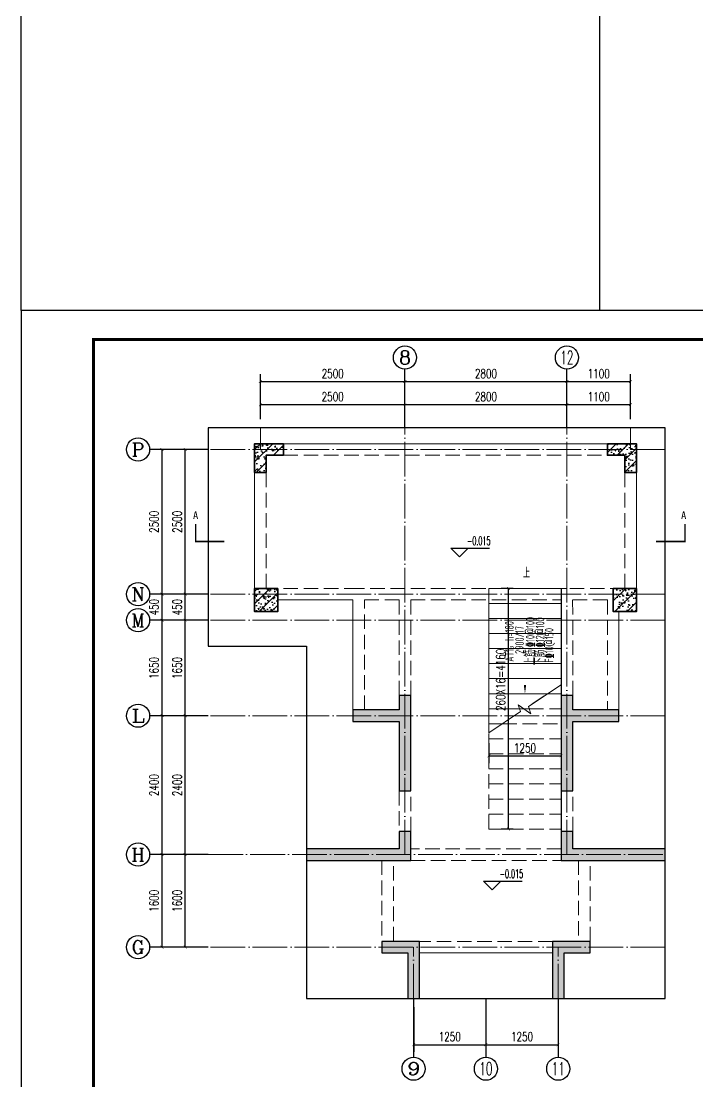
# Model space of a CAD drawing. Extents: x -1307975 to -76406, y -96289 to 379359.
# Drawn here: x -647075 to -635378, y 324972 to 343300 of the extents above; entities that cross this region are included whole.
import ezdxf
from ezdxf.enums import TextEntityAlignment as Align

# ---------------------------------------------------------------- set-up
doc = ezdxf.new("R2010")
doc.units = 0
doc.header["$LTSCALE"] = 1000
for name, pattern in [('#P_--_20B1_001_t3$0$DASH', [0.35, 0.25, -0.1]), ('DASH', [0.35, 0.25, -0.1]), ('DOTE', [2.42, 2, -0.2, 0.02, -0.2])]:
    doc.linetypes.add(name, pattern=pattern)
doc.layers.get('0').update_dxf_attribs({"linetype": 'CONTINUOUS'})
doc.layers.get('DEFPOINTS').update_dxf_attribs({"linetype": 'CONTINUOUS'})
for name, color, linetype in [('-TK', 7, 'CONTINUOUS'), ('A-AXIS_TEXT', 7, 'CONTINUOUS'), ('AXIS', 3, 'CONTINUOUS'), ('COLUMN', 4, 'CONTINUOUS'), ('DIM', 2, 'CONTINUOUS'), ('DIM_ELEV', 3, 'CONTINUOUS'), ('DIM_SYMB', 3, 'CONTINUOUS'), ('PUB_DIM', 3, 'CONTINUOUS'), ('PUB_TEXT', 2, 'CONTINUOUS'), ('S-L主梁线', 4, 'DASH'), ('S-Q墙填充', 252, 'CONTINUOUS'), ('S-Q墙实线', 6, 'CONTINUOUS'), ('S-Z柱填充', 252, 'CONTINUOUS'), ('S-Z柱实线', 6, 'CONTINUOUS'), ('TEXT', 2, 'CONTINUOUS'), ('WALL', 5, 'CONTINUOUS'), ('尺寸标注', 86, 'CONTINUOUS')]:
    doc.layers.add(name, color=color, linetype=linetype)
for name, color, linetype, lineweight in [('AXIS_TEXT', 7, 'CONTINUOUS', 20), ('DOTE', 19, 'DOTE', 9), ('STAIR', 2, 'CONTINUOUS', 18)]:
    doc.layers.add(name, color=color, linetype=linetype, lineweight=lineweight)
doc.styles.add('_TCH_AXIS', font='COMPLEX', dxfattribs={"bigfont": 'GBCBIG'})
doc.styles.add('_TCH_DIM', font='SIMPLEX.shx', dxfattribs={"width": 0.7, "bigfont": 'GBCBIG.shx'})
doc.styles.add('_TCH_DIM_T3', font='SIMPLEX', dxfattribs={"width": 0.705882, "bigfont": 'GBCBIG'})
doc.styles.add('_TCH_LABEL', font='simhei.ttf')
doc.styles.add('COMPLEX', font='COMPLEX')
doc.styles.add('TSSD_REIN', font='tssdeng.shx', dxfattribs={"width": 0.7, "height": 300, "bigfont": 'tssdchn.shx'})
doc.dimstyles.new('_TCH_ARCH&&50', dxfattribs={"dimtxt": 157.5, "dimasz": 50, "dimexe": 125, "dimexo": 150, "dimgap": 58.75, "dimtad": 1, "dimdec": 0, "dimzin": 0, "dimdsep": 46, "dimtxsty": '_TCH_DIM_T3', "dimblk": 'ARCHTICK', "dimcen": 0.09, "dimclrt": 7, "dimazin": 0, "dimtfac": 1, "dimtdec": 0, "dimtix": 1, "dimtmove": 2, "dimatfit": 3, "dimldrblk": 'ARCHTICK', "dimfxl": 1, "dimtolj": 1, "dimtzin": 0, "dimarcsym": 0})
pattern_1 = [(50, (-665817.51, 180113.16), (215.17805, -18.82564), [22.5, -247.5]), (355, (-665817.51, 180113.16), (-41.6254, 225.65764), [18, -198]), (100.4514, (-665799.58, 180111.59), (173.55281, 206.83186), [19.12206, -210.34263]), (46.1842, (-665817.51, 180173.16), (320.1723, -49.6557), [33.75, -371.25]), (96.6356, (-665790.83, 180169.02), (280.3988, 292.23536), [28.6831, -315.5139]), (351.1842, (-665817.5, 180173.16), (280.3986, 292.2356), [27, -297]), (21, (-665787.51, 180158.16), (179.07212, -120.78567), [22.5, -247.5]), (326, (-665787.51, 180158.16), (72.9946, 217.545), [18, -198]), (71.4514, (-665772.6, 180148.1), (252.0668, 96.75915), [19.12206, -210.34263]), (37.5, (-665817.51, 180113.16), (3.647957, 99.868156), [0, -195.6, 0, -201, 0, -198.75]), (7.5, (-665817.51, 180113.16), (78.92086, 118.32351), [0, -114.6, 0, -191.1, 0, -75.75]), (327.5, (-665884.41, 180113.16), (160.14673, -6.76646), [0, -75, 0, -234, 0, -310.5]), (317.5, (-665914.41, 180113.16), (174.95585, 30.0315), [0, -97.5, 0, -155.4, 0, -220.5]), (45, (-665817.51, 180113.16), (-106.06602, 106.06602), [])]

# ---------------------------------------------------------------- blocks, each defined once
blk = doc.blocks.new('A1')
blk.add_lwpolyline([(0, 59400), (0, 0), (84100, 0), (84100, 59400)], close=True)
at = {"const_width": 100}
blk.add_lwpolyline([(2500, 58400), (2500, 1000), (83100, 1000), (83100, 58400)], close=True, dxfattribs=at)
blk = doc.blocks.new('_AXISO')
blk.add_circle((0, 0), 0.5)
at = {"layer": 'A-AXIS_TEXT', "style": 'COMPLEX', "width": 1.041667}
blk.add_attdef('A', text='', height=0.56, dxfattribs=at).set_placement((-0.25, -0.28), (0.25, -0.28), align=Align.FIT)
blk = doc.blocks.new('_ArchTick')
at = {"color": 0, "linetype": 'ByBlock', "const_width": 0.15}
blk.add_lwpolyline([(-0.5, -0.5), (0.5, 0.5)], dxfattribs=at)
blk = doc.blocks.new('*D3711')
at = {"layer": 'DEFPOINTS', "color": 0, "transparency": 16777216}
for p in [(-640440, 336674), (-642940, 336274), (-640440, 336274)]:
    blk.add_point(p, dxfattribs=at)
at = {"layer": '尺寸标注', "color": 0, "lineweight": -2, "transparency": 16777216}
for p, q in [((-642940, 336424), (-642940, 336799)), ((-640440, 336424), (-640440, 336799)), ((-642940, 336674), (-640440, 336674))]:
    blk.add_line(p, q, dxfattribs=at)
at = {"layer": '尺寸标注', "color": 0, "lineweight": -2, "transparency": 16777216, "xscale": 50, "yscale": 50, "zscale": 50, "rotation": 180}
blk.add_blockref('_ArchTick', (-642940, 336674), dxfattribs=at)
at = {"layer": '尺寸标注', "color": 0, "lineweight": -2, "transparency": 16777216, "xscale": 50, "yscale": 50, "zscale": 50}
blk.add_blockref('_ArchTick', (-640440, 336674), dxfattribs=at)
at = {"layer": '尺寸标注', "color": 7, "transparency": 16777216, "insert": (-641690, 336811), "char_height": 157.5, "attachment_point": 5, "style": '_TCH_DIM_T3'}
blk.add_mtext('\\A1;2500', dxfattribs=at)
blk = doc.blocks.new('*D3712')
at = {"layer": 'DEFPOINTS', "color": 0, "transparency": 16777216}
for p in [(-637640, 336674), (-640440, 336274), (-637640, 336274)]:
    blk.add_point(p, dxfattribs=at)
at = {"layer": '尺寸标注', "color": 0, "lineweight": -2, "transparency": 16777216}
for p, q in [((-640440, 336424), (-640440, 336799)), ((-637640, 336424), (-637640, 336799)), ((-640440, 336674), (-637640, 336674))]:
    blk.add_line(p, q, dxfattribs=at)
at = {"layer": '尺寸标注', "color": 0, "lineweight": -2, "transparency": 16777216, "xscale": 50, "yscale": 50, "zscale": 50, "rotation": 180}
blk.add_blockref('_ArchTick', (-640440, 336674), dxfattribs=at)
at = {"layer": '尺寸标注', "color": 0, "lineweight": -2, "transparency": 16777216, "xscale": 50, "yscale": 50, "zscale": 50}
blk.add_blockref('_ArchTick', (-637640, 336674), dxfattribs=at)
at = {"layer": '尺寸标注', "color": 7, "transparency": 16777216, "insert": (-639040, 336811), "char_height": 157.5, "attachment_point": 5, "style": '_TCH_DIM_T3'}
blk.add_mtext('\\A1;2800', dxfattribs=at)
blk = doc.blocks.new('*D3713')
at = {"layer": 'DEFPOINTS', "color": 0, "transparency": 16777216}
for p in [(-636540, 336674), (-637640, 336274), (-636540, 336274)]:
    blk.add_point(p, dxfattribs=at)
at = {"layer": '尺寸标注', "color": 0, "lineweight": -2, "transparency": 16777216}
for p, q in [((-637640, 336424), (-637640, 336799)), ((-636540, 336424), (-636540, 336799)), ((-637640, 336674), (-636540, 336674))]:
    blk.add_line(p, q, dxfattribs=at)
at = {"layer": '尺寸标注', "color": 0, "lineweight": -2, "transparency": 16777216, "xscale": 50, "yscale": 50, "zscale": 50, "rotation": 180}
blk.add_blockref('_ArchTick', (-637640, 336674), dxfattribs=at)
at = {"layer": '尺寸标注', "color": 0, "lineweight": -2, "transparency": 16777216, "xscale": 50, "yscale": 50, "zscale": 50}
blk.add_blockref('_ArchTick', (-636540, 336674), dxfattribs=at)
at = {"layer": '尺寸标注', "color": 7, "transparency": 16777216, "insert": (-637090, 336811), "char_height": 157.5, "attachment_point": 5, "style": '_TCH_DIM_T3'}
blk.add_mtext('\\A1;1100', dxfattribs=at)
blk = doc.blocks.new('*D3714')
at = {"layer": 'DEFPOINTS', "color": 0, "transparency": 16777216}
for p in [(-640440, 337074), (-642940, 336274), (-640440, 336274)]:
    blk.add_point(p, dxfattribs=at)
at = {"layer": 'PUB_DIM', "color": 0, "lineweight": -2, "transparency": 16777216}
for p, q in [((-642940, 336424), (-642940, 337199)), ((-642940, 337074), (-640440, 337074)), ((-640440, 336424), (-640440, 337199))]:
    blk.add_line(p, q, dxfattribs=at)
at = {"layer": 'PUB_DIM', "color": 0, "lineweight": -2, "transparency": 16777216, "xscale": 50, "yscale": 50, "zscale": 50, "rotation": 180}
blk.add_blockref('_ArchTick', (-642940, 337074), dxfattribs=at)
at = {"layer": 'PUB_DIM', "color": 0, "lineweight": -2, "transparency": 16777216, "xscale": 50, "yscale": 50, "zscale": 50}
blk.add_blockref('_ArchTick', (-640440, 337074), dxfattribs=at)
at = {"layer": 'PUB_DIM', "color": 7, "transparency": 16777216, "insert": (-641690, 337211), "char_height": 157.5, "attachment_point": 5, "style": '_TCH_DIM_T3'}
blk.add_mtext('\\A1;2500', dxfattribs=at)
blk = doc.blocks.new('*D3715')
at = {"layer": 'DEFPOINTS', "color": 0, "transparency": 16777216}
for p in [(-637640, 337074), (-640440, 336274), (-637640, 336274)]:
    blk.add_point(p, dxfattribs=at)
at = {"layer": 'PUB_DIM', "color": 0, "lineweight": -2, "transparency": 16777216}
for p, q in [((-640440, 336424), (-640440, 337199)), ((-640440, 337074), (-637640, 337074)), ((-637640, 336424), (-637640, 337199))]:
    blk.add_line(p, q, dxfattribs=at)
at = {"layer": 'PUB_DIM', "color": 0, "lineweight": -2, "transparency": 16777216, "xscale": 50, "yscale": 50, "zscale": 50, "rotation": 180}
blk.add_blockref('_ArchTick', (-640440, 337074), dxfattribs=at)
at = {"layer": 'PUB_DIM', "color": 0, "lineweight": -2, "transparency": 16777216, "xscale": 50, "yscale": 50, "zscale": 50}
blk.add_blockref('_ArchTick', (-637640, 337074), dxfattribs=at)
at = {"layer": 'PUB_DIM', "color": 7, "transparency": 16777216, "insert": (-639040, 337211), "char_height": 157.5, "attachment_point": 5, "style": '_TCH_DIM_T3'}
blk.add_mtext('\\A1;2800', dxfattribs=at)
blk = doc.blocks.new('*D3716')
at = {"layer": 'DEFPOINTS', "color": 0, "transparency": 16777216}
for p in [(-636540, 337074), (-637640, 336274), (-636540, 336274)]:
    blk.add_point(p, dxfattribs=at)
at = {"layer": 'PUB_DIM', "color": 0, "lineweight": -2, "transparency": 16777216}
for p, q in [((-637640, 336424), (-637640, 337199)), ((-637640, 337074), (-636540, 337074)), ((-636540, 336424), (-636540, 337199))]:
    blk.add_line(p, q, dxfattribs=at)
at = {"layer": 'PUB_DIM', "color": 0, "lineweight": -2, "transparency": 16777216, "xscale": 50, "yscale": 50, "zscale": 50, "rotation": 180}
blk.add_blockref('_ArchTick', (-637640, 337074), dxfattribs=at)
at = {"layer": 'PUB_DIM', "color": 0, "lineweight": -2, "transparency": 16777216, "xscale": 50, "yscale": 50, "zscale": 50}
blk.add_blockref('_ArchTick', (-636540, 337074), dxfattribs=at)
at = {"layer": 'PUB_DIM', "color": 7, "transparency": 16777216, "insert": (-637090, 337211), "char_height": 157.5, "attachment_point": 5, "style": '_TCH_DIM_T3'}
blk.add_mtext('\\A1;1100', dxfattribs=at)
blk = doc.blocks.new('*D3717')
at = {"layer": 'DEFPOINTS', "color": 0, "transparency": 16777216}
for p in [(-644240, 328899), (-643840, 328899), (-643840, 327299)]:
    blk.add_point(p, dxfattribs=at)
at = {"layer": '尺寸标注', "color": 0, "lineweight": -2, "transparency": 16777216}
for p, q in [((-643990, 328899), (-644365, 328899)), ((-644240, 327299), (-644240, 328899)), ((-643990, 327299), (-644365, 327299))]:
    blk.add_line(p, q, dxfattribs=at)
at = {"layer": '尺寸标注', "color": 0, "lineweight": -2, "transparency": 16777216, "xscale": 50, "yscale": 50, "zscale": 50}
for p, rotation in [((-644240, 328899), 90), ((-644240, 327299), 270)]:
    blk.add_blockref('_ArchTick', p, dxfattribs=dict(at, rotation=rotation))
at = {"layer": '尺寸标注', "color": 7, "transparency": 16777216, "insert": (-644378, 328099), "char_height": 157.5, "attachment_point": 5, "rotation": 90, "style": '_TCH_DIM_T3'}
blk.add_mtext('\\A1;1600', dxfattribs=at)
blk = doc.blocks.new('*D3718')
at = {"layer": 'DEFPOINTS', "color": 0, "transparency": 16777216}
for p in [(-644240, 331299), (-643840, 331299), (-643840, 328899)]:
    blk.add_point(p, dxfattribs=at)
at = {"layer": '尺寸标注', "color": 0, "lineweight": -2, "transparency": 16777216}
for p, q in [((-643990, 331299), (-644365, 331299)), ((-644240, 328899), (-644240, 331299)), ((-643990, 328899), (-644365, 328899))]:
    blk.add_line(p, q, dxfattribs=at)
at = {"layer": '尺寸标注', "color": 0, "lineweight": -2, "transparency": 16777216, "xscale": 50, "yscale": 50, "zscale": 50}
for p, rotation in [((-644240, 331299), 90), ((-644240, 328899), 270)]:
    blk.add_blockref('_ArchTick', p, dxfattribs=dict(at, rotation=rotation))
at = {"layer": '尺寸标注', "color": 7, "transparency": 16777216, "insert": (-644378, 330099), "char_height": 157.5, "attachment_point": 5, "rotation": 90, "style": '_TCH_DIM_T3'}
blk.add_mtext('\\A1;2400', dxfattribs=at)
blk = doc.blocks.new('*D3719')
at = {"layer": 'DEFPOINTS', "color": 0, "transparency": 16777216}
for p in [(-644240, 332949), (-643840, 332949), (-643840, 331299)]:
    blk.add_point(p, dxfattribs=at)
at = {"layer": '尺寸标注', "color": 0, "lineweight": -2, "transparency": 16777216}
for p, q in [((-643990, 332949), (-644365, 332949)), ((-644240, 331299), (-644240, 332949)), ((-643990, 331299), (-644365, 331299))]:
    blk.add_line(p, q, dxfattribs=at)
at = {"layer": '尺寸标注', "color": 0, "lineweight": -2, "transparency": 16777216, "xscale": 50, "yscale": 50, "zscale": 50}
for p, rotation in [((-644240, 332949), 90), ((-644240, 331299), 270)]:
    blk.add_blockref('_ArchTick', p, dxfattribs=dict(at, rotation=rotation))
at = {"layer": '尺寸标注', "color": 7, "transparency": 16777216, "insert": (-644378, 332124), "char_height": 157.5, "attachment_point": 5, "rotation": 90, "style": '_TCH_DIM_T3'}
blk.add_mtext('\\A1;1650', dxfattribs=at)
blk = doc.blocks.new('*D3720')
at = {"layer": 'DEFPOINTS', "color": 0, "transparency": 16777216}
for p in [(-644240, 333399), (-643840, 333399), (-643840, 332949)]:
    blk.add_point(p, dxfattribs=at)
at = {"layer": '尺寸标注', "color": 0, "lineweight": -2, "transparency": 16777216}
for p, q in [((-643990, 333399), (-644365, 333399)), ((-644240, 332949), (-644240, 333399)), ((-643990, 332949), (-644365, 332949))]:
    blk.add_line(p, q, dxfattribs=at)
at = {"layer": '尺寸标注', "color": 0, "lineweight": -2, "transparency": 16777216, "xscale": 50, "yscale": 50, "zscale": 50}
for p, rotation in [((-644240, 333399), 90), ((-644240, 332949), 270)]:
    blk.add_blockref('_ArchTick', p, dxfattribs=dict(at, rotation=rotation))
at = {"layer": '尺寸标注', "color": 7, "transparency": 16777216, "insert": (-644378, 333174), "char_height": 157.5, "attachment_point": 5, "rotation": 90, "style": '_TCH_DIM_T3'}
blk.add_mtext('\\A1;450', dxfattribs=at)
blk = doc.blocks.new('*D3721')
at = {"layer": 'DEFPOINTS', "color": 0, "transparency": 16777216}
for p in [(-644240, 335899), (-643840, 335899), (-643840, 333399)]:
    blk.add_point(p, dxfattribs=at)
at = {"layer": '尺寸标注', "color": 0, "lineweight": -2, "transparency": 16777216}
for p, q in [((-643990, 335899), (-644365, 335899)), ((-644240, 333399), (-644240, 335899)), ((-643990, 333399), (-644365, 333399))]:
    blk.add_line(p, q, dxfattribs=at)
at = {"layer": '尺寸标注', "color": 0, "lineweight": -2, "transparency": 16777216, "xscale": 50, "yscale": 50, "zscale": 50}
for p, rotation in [((-644240, 335899), 90), ((-644240, 333399), 270)]:
    blk.add_blockref('_ArchTick', p, dxfattribs=dict(at, rotation=rotation))
at = {"layer": '尺寸标注', "color": 7, "transparency": 16777216, "insert": (-644378, 334649), "char_height": 157.5, "attachment_point": 5, "rotation": 90, "style": '_TCH_DIM_T3'}
blk.add_mtext('\\A1;2500', dxfattribs=at)
blk = doc.blocks.new('*D3722')
at = {"layer": 'DEFPOINTS', "color": 0, "transparency": 16777216}
for p in [(-644640, 328899), (-643840, 328899), (-643840, 327299)]:
    blk.add_point(p, dxfattribs=at)
at = {"layer": 'PUB_DIM', "color": 0, "lineweight": -2, "transparency": 16777216}
for p, q in [((-643990, 328899), (-644765, 328899)), ((-644640, 327299), (-644640, 328899)), ((-643990, 327299), (-644765, 327299))]:
    blk.add_line(p, q, dxfattribs=at)
at = {"layer": 'PUB_DIM', "color": 0, "lineweight": -2, "transparency": 16777216, "xscale": 50, "yscale": 50, "zscale": 50}
for p, rotation in [((-644640, 328899), 90), ((-644640, 327299), 270)]:
    blk.add_blockref('_ArchTick', p, dxfattribs=dict(at, rotation=rotation))
at = {"layer": 'PUB_DIM', "color": 7, "transparency": 16777216, "insert": (-644778, 328099), "char_height": 157.5, "attachment_point": 5, "rotation": 90, "style": '_TCH_DIM_T3'}
blk.add_mtext('\\A1;1600', dxfattribs=at)
blk = doc.blocks.new('*D3723')
at = {"layer": 'DEFPOINTS', "color": 0, "transparency": 16777216}
for p in [(-644640, 331299), (-643840, 331299), (-643840, 328899)]:
    blk.add_point(p, dxfattribs=at)
at = {"layer": 'PUB_DIM', "color": 0, "lineweight": -2, "transparency": 16777216}
for p, q in [((-643990, 331299), (-644765, 331299)), ((-644640, 328899), (-644640, 331299)), ((-643990, 328899), (-644765, 328899))]:
    blk.add_line(p, q, dxfattribs=at)
at = {"layer": 'PUB_DIM', "color": 0, "lineweight": -2, "transparency": 16777216, "xscale": 50, "yscale": 50, "zscale": 50}
for p, rotation in [((-644640, 331299), 90), ((-644640, 328899), 270)]:
    blk.add_blockref('_ArchTick', p, dxfattribs=dict(at, rotation=rotation))
at = {"layer": 'PUB_DIM', "color": 7, "transparency": 16777216, "insert": (-644778, 330099), "char_height": 157.5, "attachment_point": 5, "rotation": 90, "style": '_TCH_DIM_T3'}
blk.add_mtext('\\A1;2400', dxfattribs=at)
blk = doc.blocks.new('*D3724')
at = {"layer": 'DEFPOINTS', "color": 0, "transparency": 16777216}
for p in [(-644640, 332949), (-643840, 332949), (-643840, 331299)]:
    blk.add_point(p, dxfattribs=at)
at = {"layer": 'PUB_DIM', "color": 0, "lineweight": -2, "transparency": 16777216}
for p, q in [((-643990, 332949), (-644765, 332949)), ((-644640, 331299), (-644640, 332949)), ((-643990, 331299), (-644765, 331299))]:
    blk.add_line(p, q, dxfattribs=at)
at = {"layer": 'PUB_DIM', "color": 0, "lineweight": -2, "transparency": 16777216, "xscale": 50, "yscale": 50, "zscale": 50}
for p, rotation in [((-644640, 332949), 90), ((-644640, 331299), 270)]:
    blk.add_blockref('_ArchTick', p, dxfattribs=dict(at, rotation=rotation))
at = {"layer": 'PUB_DIM', "color": 7, "transparency": 16777216, "insert": (-644778, 332124), "char_height": 157.5, "attachment_point": 5, "rotation": 90, "style": '_TCH_DIM_T3'}
blk.add_mtext('\\A1;1650', dxfattribs=at)
blk = doc.blocks.new('*D3725')
at = {"layer": 'DEFPOINTS', "color": 0, "transparency": 16777216}
for p in [(-644640, 333399), (-643840, 333399), (-643840, 332949)]:
    blk.add_point(p, dxfattribs=at)
at = {"layer": 'PUB_DIM', "color": 0, "lineweight": -2, "transparency": 16777216}
for p, q in [((-643990, 333399), (-644765, 333399)), ((-644640, 332949), (-644640, 333399)), ((-643990, 332949), (-644765, 332949))]:
    blk.add_line(p, q, dxfattribs=at)
at = {"layer": 'PUB_DIM', "color": 0, "lineweight": -2, "transparency": 16777216, "xscale": 50, "yscale": 50, "zscale": 50}
for p, rotation in [((-644640, 333399), 90), ((-644640, 332949), 270)]:
    blk.add_blockref('_ArchTick', p, dxfattribs=dict(at, rotation=rotation))
at = {"layer": 'PUB_DIM', "color": 7, "transparency": 16777216, "insert": (-644778, 333174), "char_height": 157.5, "attachment_point": 5, "rotation": 90, "style": '_TCH_DIM_T3'}
blk.add_mtext('\\A1;450', dxfattribs=at)
blk = doc.blocks.new('*D3726')
at = {"layer": 'DEFPOINTS', "color": 0, "transparency": 16777216}
for p in [(-644640, 335899), (-643840, 335899), (-643840, 333399)]:
    blk.add_point(p, dxfattribs=at)
at = {"layer": 'PUB_DIM', "color": 0, "lineweight": -2, "transparency": 16777216}
for p, q in [((-643990, 335899), (-644765, 335899)), ((-644640, 333399), (-644640, 335899)), ((-643990, 333399), (-644765, 333399))]:
    blk.add_line(p, q, dxfattribs=at)
at = {"layer": 'PUB_DIM', "color": 0, "lineweight": -2, "transparency": 16777216, "xscale": 50, "yscale": 50, "zscale": 50}
for p, rotation in [((-644640, 335899), 90), ((-644640, 333399), 270)]:
    blk.add_blockref('_ArchTick', p, dxfattribs=dict(at, rotation=rotation))
at = {"layer": 'PUB_DIM', "color": 7, "transparency": 16777216, "insert": (-644778, 334649), "char_height": 157.5, "attachment_point": 5, "rotation": 90, "style": '_TCH_DIM_T3'}
blk.add_mtext('\\A1;2500', dxfattribs=at)
blk = doc.blocks.new('*D3727')
at = {"layer": 'DEFPOINTS', "color": 0, "transparency": 16777216}
for p in [(-640290, 326413), (-639041, 326413), (-639041, 325613)]:
    blk.add_point(p, dxfattribs=at)
at = {"layer": 'PUB_DIM', "color": 0, "lineweight": -2, "transparency": 16777216}
for p, q in [((-640290, 326263), (-640290, 325488)), ((-639041, 326263), (-639041, 325488)), ((-640290, 325613), (-639041, 325613))]:
    blk.add_line(p, q, dxfattribs=at)
at = {"layer": 'PUB_DIM', "color": 0, "lineweight": -2, "transparency": 16777216, "xscale": 50, "yscale": 50, "zscale": 50, "rotation": 180}
blk.add_blockref('_ArchTick', (-640290, 325613), dxfattribs=at)
at = {"layer": 'PUB_DIM', "color": 0, "lineweight": -2, "transparency": 16777216, "xscale": 50, "yscale": 50, "zscale": 50}
blk.add_blockref('_ArchTick', (-639041, 325613), dxfattribs=at)
at = {"layer": 'PUB_DIM', "color": 7, "transparency": 16777216, "insert": (-639666, 325751), "char_height": 157.5, "attachment_point": 5, "style": '_TCH_DIM_T3'}
blk.add_mtext('\\A1;1250', dxfattribs=at)
blk = doc.blocks.new('*D3728')
at = {"layer": 'DEFPOINTS', "color": 0, "transparency": 16777216}
for p in [(-639041, 326413), (-637790, 326413), (-637790, 325613)]:
    blk.add_point(p, dxfattribs=at)
at = {"layer": 'PUB_DIM', "color": 0, "lineweight": -2, "transparency": 16777216}
for p, q in [((-639041, 326263), (-639041, 325488)), ((-637790, 326263), (-637790, 325488)), ((-639041, 325613), (-637790, 325613))]:
    blk.add_line(p, q, dxfattribs=at)
at = {"layer": 'PUB_DIM', "color": 0, "lineweight": -2, "transparency": 16777216, "xscale": 50, "yscale": 50, "zscale": 50, "rotation": 180}
blk.add_blockref('_ArchTick', (-639041, 325613), dxfattribs=at)
at = {"layer": 'PUB_DIM', "color": 0, "lineweight": -2, "transparency": 16777216, "xscale": 50, "yscale": 50, "zscale": 50}
blk.add_blockref('_ArchTick', (-637790, 325613), dxfattribs=at)
at = {"layer": 'PUB_DIM', "color": 7, "transparency": 16777216, "insert": (-638416, 325751), "char_height": 157.5, "attachment_point": 5, "style": '_TCH_DIM_T3'}
blk.add_mtext('\\A1;1250', dxfattribs=at)
blk = doc.blocks.new('*D3709')
at = {"layer": 'DEFPOINTS', "color": 0, "transparency": 16777216}
for p in [(-638990, 330972), (-637740, 330972), (-637740, 330605)]:
    blk.add_point(p, dxfattribs=at)
at = {"layer": '尺寸标注', "color": 0, "lineweight": -2, "transparency": 16777216}
for p, q in [((-638990, 330822), (-638990, 330480)), ((-637740, 330822), (-637740, 330480)), ((-638990, 330605), (-637740, 330605))]:
    blk.add_line(p, q, dxfattribs=at)
at = {"layer": '尺寸标注', "color": 0, "lineweight": -2, "transparency": 16777216, "xscale": 50, "yscale": 50, "zscale": 50, "rotation": 180}
blk.add_blockref('_ArchTick', (-638990, 330605), dxfattribs=at)
at = {"layer": '尺寸标注', "color": 0, "lineweight": -2, "transparency": 16777216, "xscale": 50, "yscale": 50, "zscale": 50}
blk.add_blockref('_ArchTick', (-637740, 330605), dxfattribs=at)
at = {"layer": '尺寸标注', "color": 7, "transparency": 16777216, "insert": (-638365, 330742), "char_height": 157.5, "attachment_point": 5, "style": '_TCH_DIM_T3'}
blk.add_mtext('\\A1;1250', dxfattribs=at)
blk = doc.blocks.new('*D3710')
at = {"layer": 'DEFPOINTS', "color": 0, "transparency": 16777216}
for p in [(-638650, 333499), (-638421, 333499), (-638421, 329339)]:
    blk.add_point(p, dxfattribs=at)
at = {"layer": '尺寸标注', "color": 0, "lineweight": -2, "transparency": 16777216}
for p, q in [((-638571, 333499), (-638775, 333499)), ((-638650, 329339), (-638650, 333499)), ((-638571, 329339), (-638775, 329339))]:
    blk.add_line(p, q, dxfattribs=at)
at = {"layer": '尺寸标注', "color": 0, "lineweight": -2, "transparency": 16777216, "xscale": 50, "yscale": 50, "zscale": 50}
for p, rotation in [((-638650, 333499), 90), ((-638650, 329339), 270)]:
    blk.add_blockref('_ArchTick', p, dxfattribs=dict(at, rotation=rotation))
at = {"layer": '尺寸标注', "color": 7, "transparency": 16777216, "insert": (-638787, 331918), "char_height": 157.5, "attachment_point": 5, "rotation": 90, "style": '_TCH_DIM_T3'}
blk.add_mtext('\\A1;260X16=4160', dxfattribs=at)

msp = doc.modelspace()

# ---------------------------------------------------------------- hatches: boundary and pattern name
at = {"layer": 'S-Q墙填充'}
h = msp.add_hatch(color=252, dxfattribs=at)
h.dxf.hatch_style = 1
h.paths.add_polyline_path([(-640340.45, 331298.76), (-640340.45, 331648.76), (-640540.45, 331648.76), (-640540.45, 331398.76), (-641340.57, 331398.76), (-641340.57, 331198.76), (-640540.45, 331198.76), (-640540.45, 329998.76), (-640340.45, 329998.76)])
h = msp.add_hatch(color=252, dxfattribs=at)
h.dxf.hatch_style = 1
h.paths.add_polyline_path([(-637740.45, 331298.76), (-637740.45, 329998.76), (-637540.45, 329998.76), (-637540.45, 331198.76), (-636740.84, 331198.76), (-636740.84, 331398.76), (-637540.45, 331398.76), (-637540.45, 331648.76), (-637740.45, 331648.76)])
h = msp.add_hatch(color=252, dxfattribs=at)
h.dxf.hatch_style = 1
h.paths.add_polyline_path([(-640340.45, 328799.03), (-640340.45, 329299.03), (-640540.45, 329299.03), (-640540.45, 328999.03), (-640740.52, 328999.03), (-642140.45, 328999.03), (-642140.45, 328799.03), (-640740.52, 328799.03)])
h = msp.add_hatch(color=252, dxfattribs=at)
h.dxf.hatch_style = 1
h.paths.add_polyline_path([(-637540.45, 328999.03), (-637540.45, 329299.03), (-637740.45, 329299.03), (-637740.45, 328799.03), (-637340.57, 328799.03), (-635940.45, 328799.03), (-635940.45, 328999.03), (-637340.57, 328999.03)])
h = msp.add_hatch(color=252, dxfattribs=at)
h.dxf.hatch_style = 1
h.paths.add_polyline_path([(-640390.45, 326413.03), (-640190.45, 326413.03), (-640190.45, 327398.76), (-640840.52, 327398.76), (-640840.52, 327198.76), (-640390.45, 327198.76)])
h = msp.add_hatch(color=252, dxfattribs=at)
h.dxf.hatch_style = 1
h.paths.add_polyline_path([(-637890.45, 326413.03), (-637690.45, 326413.03), (-637690.45, 327198.76), (-637240.57, 327198.76), (-637240.57, 327398.76), (-637890.45, 327398.76)])
at = {"layer": 'S-Z柱填充'}
h = msp.add_hatch(dxfattribs=at)
h.set_pattern_fill('ARMORED', color=256, scale=30, style=0)
h.set_pattern_definition(pattern_1)
h.paths.add_polyline_path([(-642540.44, 335998.77), (-643040.44, 335998.77), (-643040.44, 335498.77), (-642840.44, 335498.77), (-642840.44, 335798.77), (-642540.44, 335798.77)])
h = msp.add_hatch(dxfattribs=at)
h.set_pattern_fill('ARMORED', color=256, scale=30, style=0)
h.set_pattern_definition(pattern_1)
h.paths.add_polyline_path([(-636940.46, 335998.77), (-636440.46, 335998.77), (-636440.46, 335498.77), (-636640.46, 335498.77), (-636640.46, 335798.77), (-636940.46, 335798.77)])
h = msp.add_hatch(dxfattribs=at)
h.set_pattern_fill('ARMORED', color=256, scale=30, style=0)
h.set_pattern_definition([(50, (-1022449.04, 301510), (215.178055, -18.82564), [22.5, -247.5]), (355, (-1022449.04, 301510), (-41.6254, 225.65764), [18, -198]), (100.4514, (-1022431.1, 301508.43), (173.55281, 206.83186), [19.12206, -210.34263]), (46.1842, (-1022449.04, 301570), (320.17231, -49.6557), [33.75, -371.25]), (96.6356, (-1022422.35, 301565.86), (280.3988, 292.23536), [28.6831, -315.5139]), (351.1842, (-1022449.04, 301570), (280.39858, 292.23558), [27, -297]), (21, (-1022419.04, 301555), (179.072116, -120.78567), [22.5, -247.5]), (326, (-1022419.04, 301555), (72.9946, 217.54501), [18, -198]), (71.4514, (-1022404.11, 301544.93), (252.06679, 96.75915), [19.12206, -210.34263]), (37.5, (-1022449.035, 301509.996), (3.647957, 99.868156), [0, -195.6, 0, -201, 0, -198.75]), (7.5, (-1022449.04, 301510), (78.92086, 118.323514), [0, -114.6, 0, -191.1, 0, -75.75]), (327.5, (-1022515.935, 301509.996), (160.146731, -6.766462), [0, -75, 0, -234, 0, -310.5]), (317.5, (-1022545.94, 301510), (174.95585, 30.031495), [0, -97.5, 0, -155.4, 0, -220.5]), (45, (-1022449.04, 301510), (-106.06602, 106.06602), [])])
h.paths.add_polyline_path([(-642640.45, 333498.76), (-643040.45, 333498.76), (-643040.45, 333098.76), (-642640.45, 333098.76)])
h = msp.add_hatch(dxfattribs=at)
h.set_pattern_fill('ARMORED', color=256, scale=30, style=0)
h.set_pattern_definition([(50, (-1022449.04, 301510), (215.178055, -18.82564), [22.5, -247.5]), (355, (-1022449.04, 301510), (-41.6254, 225.65764), [18, -198]), (100.4514, (-1022431.1, 301508.43), (173.55281, 206.83186), [19.12206, -210.34263]), (46.1842, (-1022449.04, 301570), (320.17231, -49.6557), [33.75, -371.25]), (96.6356, (-1022422.35, 301565.86), (280.3988, 292.23536), [28.6831, -315.5139]), (351.1842, (-1022449.04, 301570), (280.39858, 292.23558), [27, -297]), (21, (-1022419.04, 301555), (179.072116, -120.78567), [22.5, -247.5]), (326, (-1022419.04, 301555), (72.9946, 217.54501), [18, -198]), (71.4514, (-1022404.11, 301544.93), (252.06679, 96.75915), [19.12206, -210.34263]), (37.5, (-1022449.035, 301510), (3.647957, 99.868156), [0, -195.6, 0, -201, 0, -198.75]), (7.5, (-1022449.04, 301510), (78.92086, 118.323514), [0, -114.6, 0, -191.1, 0, -75.75]), (327.5, (-1022515.935, 301510), (160.146731, -6.766462), [0, -75, 0, -234, 0, -310.5]), (317.5, (-1022545.94, 301510), (174.95585, 30.031495), [0, -97.5, 0, -155.4, 0, -220.5]), (45, (-1022449.04, 301510), (-106.06602, 106.06602), [])])
h.paths.add_polyline_path([(-636440.45, 333498.76), (-636840.45, 333498.76), (-636840.45, 333098.76), (-636440.45, 333098.76)])

# ---------------------------------------------------------------- linework, layer by layer
at = {"layer": 'AXIS'}
for p, q in [((-640440.45, 336273.89), (-640440.45, 337288.49)), ((-637640.45, 336273.89), (-637640.45, 337288.49)), ((-643840.45, 335898.76), (-644855.06, 335898.76)), ((-643840.45, 333398.76), (-644855.06, 333398.76)), ((-643840.45, 332948.76), (-644855.06, 332948.76)), ((-643840.45, 331298.76), (-644855.06, 331298.76)), ((-643840.45, 328899.03), (-644855.06, 328899.03)), ((-643840.45, 327298.76), (-644855.06, 327298.76)), ((-640290.45, 326413.03), (-640290.45, 325398.42)), ((-639040.93, 326413.03), (-639040.93, 325398.42)), ((-637790.45, 326413.03), (-637790.45, 325398.42))]:
    msp.add_line(p, q, dxfattribs=at)
at = {"layer": 'COLUMN', "color": 6}
msp.add_line((-637740.45, 331698.76), (-637740.45, 330048.76), dxfattribs=at)
at = {"layer": 'DIM', "color": 5, "linetype": 'ByBlock'}
msp.add_lwpolyline([(-647075.13, 348300.18), (-637075.13, 348300.18), (-637075.13, 338300.18), (-647075.13, 338300.18)], close=True, dxfattribs=at)
at = {"layer": 'DIM_ELEV', "color": 6}
for p, q in [((-639496.71, 334044.67), (-639646.71, 334194.67)), ((-639646.71, 334194.67), (-638981.79, 334194.67)), ((-639496.71, 334044.67), (-639346.71, 334194.67)), ((-638931.13, 328290.93), (-639081.13, 328440.93)), ((-639081.13, 328440.93), (-638416.21, 328440.93)), ((-638931.13, 328290.93), (-638781.13, 328440.93))]:
    msp.add_line(p, q, dxfattribs=at)
at = {"layer": 'DIM_SYMB'}
msp.add_lwpolyline([(-643840.45, 336273.89), (-643840.45, 332498.76), (-642140.45, 332498.76), (-642140.45, 326413.03), (-635940.45, 326413.03), (-635940.45, 332498.76), (-635940.45, 332498.76), (-635940.45, 336273.89)], close=True, dxfattribs=at)
at = {"layer": 'DIM_SYMB', "color": 6, "const_width": 25}
for points in [[(-643560.5, 334309.55), (-644060.5, 334309.55), (-644060.5, 334609.55)], [(-636098.35, 334309.55), (-635598.35, 334309.55), (-635598.35, 334609.55)]]:
    msp.add_lwpolyline(points, dxfattribs=at)
at = {"layer": 'DIM_SYMB'}
msp.add_lwpolyline([(-638365.45, 333628.76, 0, 0, 0), (-638365.45, 331678.76, 0, 40, 0), (-638365.45, 331828.76, 0, 0, 0)], format="xyseb", dxfattribs=at)
at = {"layer": 'DOTE', "linetype": 'DOTE', "ltscale": 0.3}
for p, q in [((-642940.45, 335898.76), (-642940.45, 336273.89)), ((-640440.45, 328899.03), (-640440.45, 336273.89)), ((-637640.45, 328899.03), (-637640.45, 336273.89)), ((-636540.45, 336273.89), (-636540.45, 335898.76)), ((-635940.45, 335898.76), (-643840.45, 335898.76)), ((-635940.45, 333398.76), (-643840.45, 333398.76)), ((-635940.45, 332948.76), (-643840.45, 332948.76)), ((-635940.45, 331298.76), (-643840.45, 331298.76)), ((-643840.45, 328899.03), (-635940.45, 328899.03)), ((-635940.45, 327298.76), (-643840.45, 327298.76)), ((-640290.45, 326413.03), (-640290.45, 327298.76)), ((-637790.45, 326413.03), (-637790.45, 327298.76))]:
    msp.add_line(p, q, dxfattribs=at)
at = {"layer": 'S-L主梁线', "linetype": 'ByBlock', "lineweight": 18}
for p, q in [((-636940.46, 335998.76), (-642540.44, 335998.76)), ((-643040.44, 335498.77), (-643040.45, 333498.76)), ((-636440.45, 333498.76), (-636440.46, 335498.77)), ((-642640.45, 333298.77), (-641340.92, 333298.79)), ((-641340.92, 333298.79), (-641340.57, 331398.76)), ((-636740.84, 331398.76), (-636740.66, 333098.76)), ((-636740.43, 333048.76), (-636740.67, 333048.76)), ((-640190.45, 327198.76), (-637890.45, 327198.76))]:
    msp.add_line(p, q, dxfattribs=at)
at = {"layer": 'S-L主梁线', "linetype": 'DASH', "lineweight": 18}
for p, q in [((-642540.44, 335798.77), (-636940.46, 335798.77)), ((-642840.45, 333498.77), (-642840.45, 335498.77)), ((-636640.45, 335498.77), (-636640.45, 333498.77)), ((-641240.94, 333498.79), (-642640.45, 333498.76)), ((-640440.46, 333498.9), (-641240.95, 333498.79)), ((-637641.15, 333498.9), (-640440.45, 333498.9)), ((-636640.45, 333498.9), (-637641.15, 333498.9)), ((-641140.92, 333298.81), (-640540.45, 333298.88)), ((-641140.59, 331398.76), (-641140.8, 333298.81)), ((-640540.51, 333298.88), (-640540.45, 331648.76)), ((-640340.45, 331648.76), (-640340.51, 333298.9)), ((-640340.45, 333298.9), (-637741.12, 333298.9)), ((-637741.12, 333298.9), (-637740.49, 331648.76)), ((-637540.45, 331648.76), (-637541.29, 333298.9)), ((-637541.12, 333298.9), (-636940.64, 333298.9)), ((-636940.86, 333298.9), (-636940.83, 331398.76)), ((-640540.45, 329998.76), (-640540.45, 329299.03)), ((-640340.45, 329299.03), (-640340.45, 329998.76)), ((-637740.45, 329998.76), (-637740.45, 329299.03)), ((-637540.45, 329299.03), (-637540.45, 329998.76)), ((-637740.45, 328999.03), (-640340.45, 328999.03)), ((-640840.52, 328799.03), (-640840.52, 327398.76)), ((-640640.52, 327398.76), (-640640.52, 328799.03)), ((-640340.45, 328799.03), (-637740.45, 328799.03)), ((-637440.57, 328799.03), (-637440.57, 327398.76)), ((-637240.57, 327398.76), (-637240.57, 328799.03)), ((-637890.45, 327398.76), (-640190.45, 327398.76))]:
    msp.add_line(p, q, dxfattribs=at)
at = {"layer": 'S-Q墙实线'}
for points in [[(-640340.45, 331298.76), (-640340.45, 331648.76), (-640540.45, 331648.76), (-640540.45, 331398.76), (-641340.57, 331398.76), (-641340.57, 331198.76), (-640540.45, 331198.76), (-640540.45, 329998.76), (-640340.45, 329998.76), (-640340.45, 331298.76)], [(-640190.45, 326413.03), (-640190.45, 326698.76), (-640190.45, 327398.76), (-640840.52, 327398.76), (-640840.52, 327198.76), (-640390.45, 327198.76), (-640390.45, 326698.76), (-640390.45, 326413.03)], [(-637690.45, 326413.03), (-637690.45, 326698.76), (-637690.45, 327198.76), (-637240.57, 327198.76), (-637240.57, 327398.76), (-637890.45, 327398.76), (-637890.45, 326698.76), (-637890.45, 326413.03)]]:
    msp.add_lwpolyline(points, dxfattribs=at)
for points in [[(-637740.45, 331298.76), (-637740.45, 329998.76), (-637540.45, 329998.76), (-637540.45, 331198.76), (-636740.84, 331198.76), (-636740.84, 331398.76), (-637540.45, 331398.76), (-637540.45, 331648.76), (-637740.45, 331648.76)], [(-640340.45, 328799.03), (-640340.45, 329299.03), (-640540.45, 329299.03), (-640540.45, 328999.03), (-640740.52, 328999.03), (-642140.45, 328999.03), (-642140.45, 328799.03), (-640740.52, 328799.03)], [(-637540.45, 328999.03), (-637540.45, 329299.03), (-637740.45, 329299.03), (-637740.45, 328799.03), (-637340.57, 328799.03), (-635940.45, 328799.03), (-635940.45, 328999.03), (-637340.57, 328999.03)]]:
    msp.add_lwpolyline(points, close=True, dxfattribs=at)
at = {"layer": 'S-Z柱实线', "lineweight": 35}
for points in [[(-642540.44, 335998.77), (-643040.44, 335998.77), (-643040.44, 335498.77), (-642840.44, 335498.77), (-642840.44, 335798.77), (-642540.44, 335798.77), (-642540.44, 335998.77)], [(-636940.46, 335998.77), (-636440.46, 335998.77), (-636440.46, 335498.77), (-636640.46, 335498.77), (-636640.46, 335798.77), (-636940.46, 335798.77), (-636940.46, 335998.77)]]:
    msp.add_lwpolyline(points, dxfattribs=at)
for points in [[(-642640.45, 333498.76), (-643040.45, 333498.76), (-643040.45, 333098.76), (-642640.45, 333098.76)], [(-636440.45, 333498.76), (-636840.45, 333498.76), (-636840.45, 333098.76), (-636440.45, 333098.76)]]:
    msp.add_lwpolyline(points, close=True, dxfattribs=at)
at = {"layer": 'STAIR'}
for p, q in [((-638990.45, 331002.76), (-638990.45, 333498.76)), ((-638990.45, 333498.76), (-637740.45, 333498.76)), ((-637740.45, 331834.76), (-637740.45, 333498.76)), ((-638990.45, 333238.76), (-637740.45, 333238.76)), ((-638990.45, 332978.76), (-637740.45, 332978.76)), ((-638990.45, 332718.76), (-637740.45, 332718.76)), ((-638990.45, 332458.76), (-637740.45, 332458.76)), ((-638990.45, 332198.76), (-637740.45, 332198.76)), ((-638990.45, 331938.76), (-637740.45, 331938.76)), ((-637740.45, 331834.76), (-638307.28, 331457.48)), ((-638990.45, 331678.76), (-637974.82, 331678.76)), ((-638990.45, 331418.76), (-638457.03, 331418.76)), ((-638440.24, 331368.99), (-638990.45, 331002.76)), ((-638264.11, 331329.57), (-638480.74, 331489)), ((-638480.74, 331489), (-638440.24, 331368.99)), ((-638385.3, 331418.76), (-638294.21, 331418.76)), ((-638307.28, 331457.48), (-638264.11, 331329.57)), ((-638990.45, 331158.76), (-638756.07, 331158.76))]:
    msp.add_line(p, q, dxfattribs=at)
at = {"layer": 'STAIR', "color": 246, "linetype": '#P_--_20B1_001_t3$0$DASH'}
for p, q in [((-637740.45, 331834.76), (-638307.28, 331457.48)), ((-637740.45, 329338.76), (-637740.45, 331834.76)), ((-637974.82, 331678.76), (-637740.45, 331678.76)), ((-638440.24, 331368.99), (-638990.45, 331002.76)), ((-638264.11, 331329.57), (-638480.74, 331489)), ((-638480.74, 331489), (-638440.24, 331368.99)), ((-638457.03, 331418.76), (-638385.3, 331418.76)), ((-638307.28, 331457.48), (-638264.11, 331329.57)), ((-638294.21, 331418.76), (-637740.45, 331418.76)), ((-638990.45, 329338.76), (-638990.45, 331002.76)), ((-638756.07, 331158.76), (-637740.45, 331158.76)), ((-638990.45, 330898.76), (-637740.45, 330898.76)), ((-638990.45, 330638.76), (-637740.45, 330638.76)), ((-638990.45, 330378.76), (-637740.45, 330378.76)), ((-638990.45, 330118.76), (-637740.45, 330118.76)), ((-638990.45, 329858.76), (-637740.45, 329858.76)), ((-638990.45, 329598.76), (-637740.45, 329598.76)), ((-638990.45, 329338.76), (-637740.45, 329338.76))]:
    msp.add_line(p, q, dxfattribs=at)
at = {"layer": 'WALL'}
for p, q in [((-637740.45, 333498.76), (-637740.45, 331698.76)), ((-637740.45, 330048.76), (-637740.45, 329299.03))]:
    msp.add_line(p, q, dxfattribs=at)

# ---------------------------------------------------------------- block references
at = {"layer": '-TK', "xscale": 0.5, "yscale": 0.5, "zscale": 0.5}
msp.add_blockref('A1', (-647075.13, 308600.18), dxfattribs=at)
at = {"layer": 'AXIS'}
ref = msp.add_blockref('_AXISO', (-640440.45, 337488.49), dxfattribs=dict(at, xscale=400, yscale=400, zscale=400))
ref.add_attrib('A', '8', dxfattribs={"layer": 'AXIS_TEXT', "height": 226.27, "style": '_TCH_AXIS', "width": 1.5}).set_placement((-640553.59, 337375.36), (-640327.31, 337375.36), align=Align.FIT)
ref = msp.add_blockref('_AXISO', (-637640.45, 337488.49), dxfattribs=dict(at, xscale=400, yscale=400, zscale=400))
ref.add_attrib('A', '12', dxfattribs={"layer": 'AXIS_TEXT', "height": 226.274, "style": '_TCH_AXIS', "width": 0.724138}).set_placement((-637753.59, 337375.36), (-637527.31, 337375.36), align=Align.FIT)
ref = msp.add_blockref('_AXISO', (-645055.06, 335898.76), dxfattribs=dict(at, xscale=400, yscale=400, zscale=400))
ref.add_attrib('A', 'P', dxfattribs={"layer": 'AXIS_TEXT', "height": 226.27, "style": '_TCH_AXIS', "width": 1.235294}).set_placement((-645168.19, 335785.62), (-644941.92, 335785.62), align=Align.FIT)
ref = msp.add_blockref('_AXISO', (-645055.06, 333398.76), dxfattribs=dict(at, xscale=400, yscale=400, zscale=400))
ref.add_attrib('A', 'N', dxfattribs={"layer": 'AXIS_TEXT', "height": 226.27, "style": '_TCH_AXIS', "width": 1.105263}).set_placement((-645168.19, 333285.62), (-644941.92, 333285.62), align=Align.FIT)
ref = msp.add_blockref('_AXISO', (-645055.06, 332948.76), dxfattribs=dict(at, xscale=400, yscale=400, zscale=400))
ref.add_attrib('A', 'M', dxfattribs={"layer": 'AXIS_TEXT', "height": 226.27, "style": '_TCH_AXIS'}).set_placement((-645168.19, 332835.62), (-644941.92, 332835.62), align=Align.FIT)
ref = msp.add_blockref('_AXISO', (-645055.06, 331298.76), dxfattribs=dict(at, xscale=400, yscale=400, zscale=400))
ref.add_attrib('A', 'L', dxfattribs={"layer": 'AXIS_TEXT', "height": 226.27, "style": '_TCH_AXIS', "width": 1.4}).set_placement((-645168.19, 331185.62), (-644941.92, 331185.62), align=Align.FIT)
ref = msp.add_blockref('_AXISO', (-645055.06, 328899.03), dxfattribs=dict(at, xscale=400, yscale=400, zscale=400))
ref.add_attrib('A', 'H', dxfattribs={"layer": 'AXIS_TEXT', "height": 226.27, "style": '_TCH_AXIS', "width": 1.05}).set_placement((-645168.19, 328785.89), (-644941.92, 328785.89), align=Align.FIT)
ref = msp.add_blockref('_AXISO', (-645055.06, 327298.76), dxfattribs=dict(at, xscale=400, yscale=400, zscale=400))
ref.add_attrib('A', 'G', dxfattribs={"layer": 'AXIS_TEXT', "height": 226.27, "style": '_TCH_AXIS', "width": 1.166667}).set_placement((-645168.19, 327185.62), (-644941.92, 327185.62), align=Align.FIT)
ref = msp.add_blockref('_AXISO', (-640290.45, 325198.42), dxfattribs=dict(at, xscale=400, yscale=400, zscale=400))
ref.add_attrib('A', '9', dxfattribs={"layer": 'AXIS_TEXT', "height": 226.27, "style": '_TCH_AXIS', "width": 1.5}).set_placement((-640403.59, 325085.28), (-640177.31, 325085.28), align=Align.FIT)
ref = msp.add_blockref('_AXISO', (-639040.93, 325198.42), dxfattribs=dict(at, xscale=400, yscale=400, zscale=400))
ref.add_attrib('A', '10', dxfattribs={"layer": 'AXIS_TEXT', "height": 226.274, "style": '_TCH_AXIS', "width": 0.724138}).set_placement((-639154.07, 325085.28), (-638927.79, 325085.28), align=Align.FIT)
ref = msp.add_blockref('_AXISO', (-637790.45, 325198.42), dxfattribs=dict(at, xscale=400, yscale=400, zscale=400))
ref.add_attrib('A', '11', dxfattribs={"layer": 'AXIS_TEXT', "height": 226.274, "style": '_TCH_AXIS', "width": 0.875}).set_placement((-637903.59, 325085.28), (-637677.31, 325085.28), align=Align.FIT)

# ---------------------------------------------------------------- texts
at = {"layer": 'PUB_TEXT', "color": 6, "style": '_TCH_LABEL'}
for p in [(-644104.8, 334697.05), (-635666.71, 334697.05)]:
    msp.add_text('A', height=131.43, dxfattribs=at).set_placement(p)
at = {"layer": 'PUB_TEXT', "color": 6, "style": '_TCH_DIM', "width": 0.494118}
for p in [(-639367.79, 334247.17), (-638802.21, 328493.43)]:
    msp.add_text('-0.015', height=148.75, dxfattribs=at).set_placement(p)
at = {"layer": 'PUB_TEXT', "style": '_TCH_DIM', "width": 0.7}
msp.add_text('上', height=178.72, dxfattribs=at).set_placement((-638401.94, 333678.81))
at = {"layer": 'TEXT', "color": 230, "style": 'TSSD_REIN', "width": 0.7}
for s, p in [('AT1，h=180', (-638560, 332582.52)), ('2900/17', (-638384.33, 332607.25))]:
    msp.add_text(s, height=150, rotation=90, dxfattribs=at).set_placement(p, align=Align.CENTER)
for s, p in [('上筋:%%13210@100', (-638198.43, 332176.31, 0)), ('下筋:%%13212@100', (-638030.28, 332171.4, 0)), ('F%%13210@150', (-637872.93, 332214.11))]:
    msp.add_text(s, height=150, rotation=90, dxfattribs=at).set_placement(p)

# ---------------------------------------------------------------- dimensions: what is measured, and where the dimension line sits
at = {"layer": 'PUB_DIM'}
for p1, p2, distance, picture, middle in [((-642940.45, 336273.89), (-640440.45, 336273.89), 799.99, '*D3714', (-641690.45, 337211.39)), ((-640440.45, 336273.89), (-637640.45, 336273.89), 799.99, '*D3715', (-639040.45, 337211.39)), ((-637640.45, 336273.89), (-636540.45, 336273.89), 799.99, '*D3716', (-637090.45, 337211.39)), ((-643840.45, 333398.76), (-643840.45, 335898.76), 800, '*D3726', (-644777.95, 334648.76)), ((-643840.45, 332948.76), (-643840.45, 333398.76), 800, '*D3725', (-644777.95, 333173.76)), ((-643840.45, 331298.76), (-643840.45, 332948.76), 800, '*D3724', (-644777.95, 332123.76)), ((-643840.45, 328899.03), (-643840.45, 331298.76), 800, '*D3723', (-644777.95, 330098.9)), ((-643840.45, 327298.76), (-643840.45, 328899.03), 800, '*D3722', (-644777.95, 328098.9)), ((-640290.45, 326413.03), (-639040.93, 326413.03), -800, '*D3727', (-639665.69, 325750.53)), ((-639040.93, 326413.03), (-637790.45, 326413.03), -800, '*D3728', (-638415.69, 325750.53))]:
    dim = msp.add_aligned_dim(p1=p1, p2=p2, distance=distance, dimstyle='_TCH_ARCH&&50', dxfattribs=at)
    dim.commit()
    dim.dimension.update_dxf_attribs({"geometry": picture, "text_midpoint": middle})
at = {"layer": '尺寸标注', "color": 106}
for p1, p2, distance, picture, middle in [((-642940.45, 336273.89), (-640440.45, 336273.89), 400, '*D3711', (-641690.45, 336811.39)), ((-640440.45, 336273.89), (-637640.45, 336273.89), 400, '*D3712', (-639040.45, 336811.39)), ((-637640.45, 336273.89), (-636540.45, 336273.89), 400, '*D3713', (-637090.45, 336811.39)), ((-643840.45, 333398.76), (-643840.45, 335898.76), 400, '*D3721', (-644377.95, 334648.76)), ((-643840.45, 332948.76), (-643840.45, 333398.76), 400, '*D3720', (-644377.95, 333173.76)), ((-643840.45, 331298.76), (-643840.45, 332948.76), 400, '*D3719', (-644377.95, 332123.76)), ((-643840.45, 328899.03), (-643840.45, 331298.76), 400, '*D3718', (-644377.95, 330098.9)), ((-638990.45, 330971.63), (-637740.45, 330971.63), -366.84, '*D3709', (-638365.45, 330742.3)), ((-643840.45, 327298.76), (-643840.45, 328899.03), 400, '*D3717', (-644377.95, 328098.9))]:
    dim = msp.add_aligned_dim(p1=p1, p2=p2, distance=distance, dimstyle='_TCH_ARCH&&50', dxfattribs=at)
    dim.commit()
    dim.dimension.update_dxf_attribs({"geometry": picture, "text_midpoint": middle})
dim = msp.add_linear_dim(base=(-638649.99, 333498.76), p1=(-638421.49, 329338.76), p2=(-638421.49, 333498.76), angle=90, text='260X16=4160', dimstyle='_TCH_ARCH&&50', dxfattribs=at)
dim.commit()
dim.dimension.update_dxf_attribs({"geometry": '*D3710', "text_midpoint": (-638787.49, 331918.41), "dimtype": 161})

doc.saveas('drawing.dxf')
